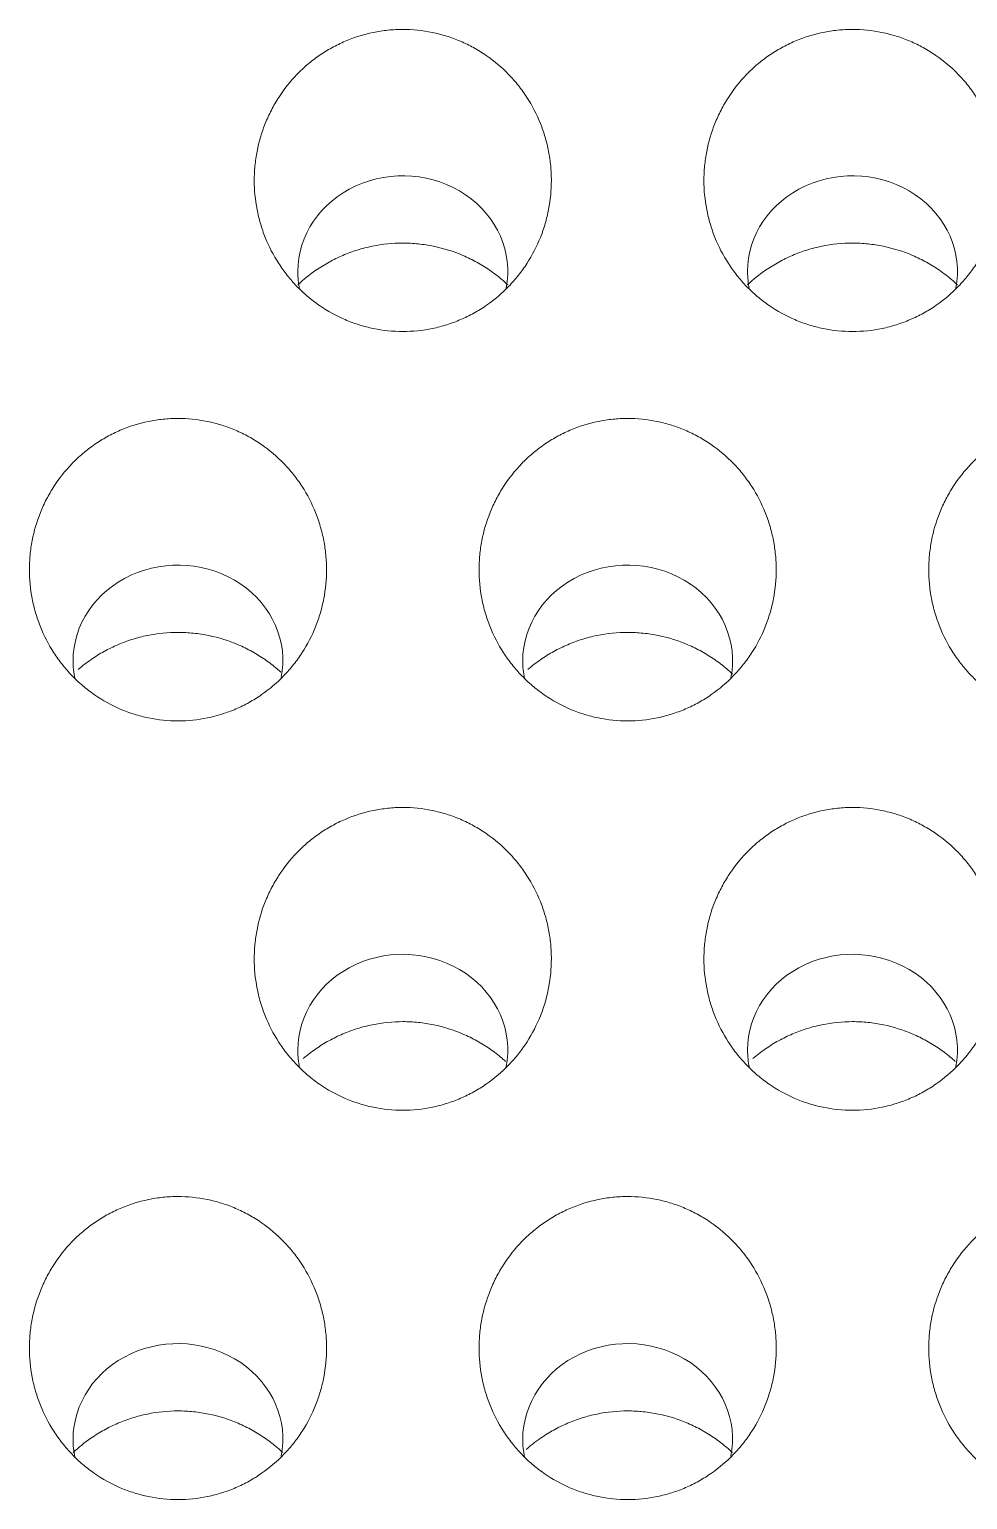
# Model space of a CAD drawing. Header units: inches. Extents: x 3778 to 56227, y -16914 to 35091.
# Drawn here: x 43220.81 to 43227.04, y -12637.98 to -12628.21 of the extents above; entities that cross this region are included whole.
import ezdxf

# ---------------------------------------------------------------- set-up
doc = ezdxf.new("R2010")
doc.units = ezdxf.units.IN
doc.header["$LTSCALE"] = 100
doc.header["$MEASUREMENT"] = 0
doc.layers.add('2-con', color=2, linetype='Continuous')
doc.layers.add('mark-B', color=2, linetype='Continuous', lineweight=20)

# ---------------------------------------------------------------- blocks, each defined once
blk = doc.blocks.new('무풍1WAY 대형')
at = {"layer": 'mark-B'}
for centre, start_param, end_param in [((-540.7337, -441.372), 2.965367, 6.283185), ((-540.7337, -441.372), 0, 0.184568), ((-537.7461, -441.372), 2.965367, 6.283185), ((-537.7461, -441.372), 0, 0.184568), ((-542.2275, -443.9593), 2.965663, 6.283185), ((-542.2275, -443.9593), 0, 0.184179), ((-539.2399, -443.9593), 2.965663, 6.283185), ((-539.2399, -443.9593), 0, 0.184179), ((-540.7337, -446.5465), 2.965959, 6.283185), ((-540.7337, -446.5465), 0, 0.183883), ((-537.7461, -446.5465), 2.965959, 6.283185), ((-537.7461, -446.5465), 0, 0.183883), ((-542.2275, -449.1338), 2.966255, 6.283185), ((-542.2275, -449.1338), 0, 0.183485), ((-539.2399, -449.1338), 2.966255, 6.283185), ((-539.2399, -449.1338), 0, 0.183485)]:
    blk.add_ellipse(centre, major_axis=(0.6971, 0), ratio=0.913545, start_param=start_param, end_param=end_param, dxfattribs=at)
for points, knots in [([(-543.7212, -440.972), (-543.7876, -440.972), (-543.8533, -440.9788), (-543.9507, -440.9991), (-543.9825, -441.0074), (-544.0449, -441.0272), (-544.1061, -441.05), (-544.1648, -441.0789), (-544.2222, -441.1108), (-544.2503, -441.1284), (-544.331, -441.1845), (-544.3804, -441.2267), (-544.448, -441.2971), (-544.4695, -441.3217), (-544.5103, -441.3733), (-544.5292, -441.3999), (-544.5818, -441.4818), (-544.6114, -441.5393), (-544.6415, -441.6148), (-544.6471, -441.63), (-544.6578, -441.661), (-544.6628, -441.6766), (-544.6764, -441.7235), (-544.684, -441.7549), (-544.7022, -441.8501), (-544.7083, -441.9144), (-544.7083, -441.9959), (-544.7079, -442.0122), (-544.7063, -442.0448), (-544.7052, -442.061), (-544.7005, -442.1093), (-544.6914, -442.1733), (-544.6724, -442.2518), (-544.6576, -442.2983), (-544.647, -442.3292), (-544.6412, -442.3446), (-544.611, -442.4203), (-544.5812, -442.4779), (-544.5285, -442.5598), (-544.5096, -442.5863), (-544.479, -442.6249), (-544.4685, -442.6375), (-544.4469, -442.6622), (-544.4359, -442.6742), (-544.3793, -442.7328), (-544.3298, -442.775), (-544.2488, -442.8311), (-544.2207, -442.8486), (-544.1632, -442.8804), (-544.1045, -442.9091), (-544.0279, -442.9376), (-543.9804, -442.9512), (-543.9484, -442.9595), (-543.9322, -442.9632), (-543.8514, -442.9798), (-543.7863, -442.9864), (-543.6879, -442.9863), (-543.6551, -442.9847), (-543.5891, -442.9779), (-543.5565, -442.9728), (-543.4603, -442.9528), (-543.398, -442.9332), (-543.3225, -442.9007), (-543.3074, -442.8938), (-543.2778, -442.8792), (-543.2632, -442.8715), (-543.2203, -442.8477), (-543.1649, -442.8132), (-543.1005, -442.7635), (-543.064, -442.7309), (-543.0401, -442.7084), (-543.0284, -442.6969), (-542.9714, -442.6376), (-542.9313, -442.5867), (-542.8787, -442.505), (-542.8625, -442.4769), (-542.8326, -442.4191), (-542.819, -442.3891), (-542.7829, -442.2984), (-542.7648, -442.2365), (-542.7465, -442.1413), (-542.7419, -442.1091), (-542.7373, -442.0604), (-542.7361, -442.0441), (-542.7346, -442.0116), (-542.7342, -441.9954), (-542.7342, -441.9145), (-542.7403, -441.8502), (-542.7555, -441.7706), (-542.7589, -441.7547), (-542.7666, -441.7229), (-542.7708, -441.7071), (-542.7845, -441.6602), (-542.7951, -441.6295), (-542.8311, -441.5394), (-542.8607, -441.4817), (-542.905, -441.4128), (-542.9142, -441.3992), (-542.9332, -441.3726), (-542.943, -441.3596), (-542.9733, -441.3213), (-543.016, -441.2723), (-543.0635, -441.2276), (-543.1134, -441.1851), (-543.1396, -441.1649), (-543.2204, -441.1089), (-543.2774, -441.0772), (-543.3527, -441.0448), (-543.368, -441.0386), (-543.3989, -441.0271), (-543.4146, -441.0217), (-543.4618, -441.0069), (-543.4936, -440.9986), (-543.5897, -440.9788), (-543.6549, -440.972), (-543.7212, -440.972)], [0, 0, 0, 0, 0.03125, 0.03125, 0.046875, 0.046875, 0.0625, 0.078125, 0.078125, 0.09375, 0.09375, 0.125, 0.125, 0.140625, 0.140625, 0.15625, 0.15625, 0.1875, 0.1875, 0.195312, 0.195312, 0.203125, 0.203125, 0.21875, 0.21875, 0.25, 0.25, 0.257812, 0.257812, 0.265625, 0.265625, 0.28125, 0.296875, 0.304687, 0.304687, 0.3125, 0.3125, 0.34375, 0.34375, 0.359375, 0.359375, 0.367187, 0.367187, 0.375, 0.375, 0.40625, 0.40625, 0.421875, 0.421875, 0.4375, 0.453125, 0.460938, 0.460938, 0.46875, 0.46875, 0.5, 0.5, 0.515625, 0.515625, 0.53125, 0.53125, 0.5625, 0.5625, 0.570313, 0.570313, 0.578125, 0.578125, 0.59375, 0.609375, 0.617188, 0.617188, 0.625, 0.625, 0.65625, 0.65625, 0.671875, 0.671875, 0.6875, 0.6875, 0.71875, 0.71875, 0.734375, 0.734375, 0.742188, 0.742188, 0.75, 0.75, 0.78125, 0.78125, 0.789063, 0.789063, 0.796875, 0.796875, 0.8125, 0.8125, 0.84375, 0.84375, 0.851563, 0.851563, 0.859375, 0.859375, 0.875, 0.890625, 0.890625, 0.90625, 0.90625, 0.9375, 0.9375, 0.945313, 0.945313, 0.953125, 0.953125, 0.96875, 0.96875, 1, 1, 1, 1]), ([(-540.7337, -440.972), (-540.8001, -440.972), (-540.8657, -440.9788), (-540.9631, -440.9991), (-540.995, -441.0074), (-541.0574, -441.0272), (-541.1185, -441.05), (-541.1772, -441.0789), (-541.2346, -441.1108), (-541.2628, -441.1284), (-541.3435, -441.1845), (-541.3928, -441.2267), (-541.4605, -441.2971), (-541.482, -441.3217), (-541.5227, -441.3733), (-541.5417, -441.3999), (-541.5943, -441.4818), (-541.6238, -441.5393), (-541.6539, -441.6148), (-541.6596, -441.63), (-541.6702, -441.661), (-541.6752, -441.6766), (-541.6889, -441.7235), (-541.6964, -441.7549), (-541.7146, -441.8501), (-541.7207, -441.9144), (-541.7207, -441.9959), (-541.7203, -442.0122), (-541.7188, -442.0448), (-541.7176, -442.061), (-541.713, -442.1093), (-541.7038, -442.1733), (-541.6849, -442.2518), (-541.6701, -442.2983), (-541.6594, -442.3292), (-541.6537, -442.3446), (-541.6234, -442.4203), (-541.5937, -442.4779), (-541.541, -442.5598), (-541.522, -442.5863), (-541.4915, -442.6249), (-541.481, -442.6375), (-541.4594, -442.6622), (-541.4484, -442.6742), (-541.3918, -442.7328), (-541.3422, -442.775), (-541.2613, -442.8311), (-541.2331, -442.8486), (-541.1757, -442.8804), (-541.117, -442.9091), (-541.0403, -442.9376), (-540.9929, -442.9512), (-540.9609, -442.9595), (-540.9447, -442.9632), (-540.8639, -442.9798), (-540.7987, -442.9864), (-540.7004, -442.9863), (-540.6675, -442.9847), (-540.6015, -442.9779), (-540.569, -442.9728), (-540.4728, -442.9528), (-540.4105, -442.9332), (-540.3349, -442.9007), (-540.3199, -442.8938), (-540.2902, -442.8792), (-540.2757, -442.8715), (-540.2327, -442.8477), (-540.1774, -442.8132), (-540.113, -442.7635), (-540.0765, -442.7309), (-540.0526, -442.7084), (-540.0409, -442.6969), (-539.9839, -442.6376), (-539.9437, -442.5867), (-539.8912, -442.505), (-539.8749, -442.4769), (-539.8451, -442.4191), (-539.8315, -442.3891), (-539.7953, -442.2984), (-539.7772, -442.2365), (-539.759, -442.1413), (-539.7544, -442.1091), (-539.7497, -442.0604), (-539.7486, -442.0441), (-539.747, -442.0116), (-539.7466, -441.9954), (-539.7467, -441.9145), (-539.7527, -441.8502), (-539.768, -441.7706), (-539.7714, -441.7547), (-539.779, -441.7229), (-539.7833, -441.7071), (-539.797, -441.6602), (-539.8076, -441.6295), (-539.8435, -441.5394), (-539.8731, -441.4817), (-539.9175, -441.4128), (-539.9267, -441.3992), (-539.9457, -441.3726), (-539.9555, -441.3596), (-539.9858, -441.3213), (-540.0285, -441.2723), (-540.0759, -441.2276), (-540.1258, -441.1851), (-540.1521, -441.1649), (-540.2328, -441.1089), (-540.2899, -441.0772), (-540.3652, -441.0448), (-540.3804, -441.0386), (-540.4114, -441.0271), (-540.4271, -441.0217), (-540.4743, -441.0069), (-540.506, -440.9986), (-540.6021, -440.9788), (-540.6673, -440.972), (-540.7337, -440.972)], [0, 0, 0, 0, 0.03125, 0.03125, 0.046875, 0.046875, 0.0625, 0.078125, 0.078125, 0.09375, 0.09375, 0.125, 0.125, 0.140625, 0.140625, 0.15625, 0.15625, 0.1875, 0.1875, 0.195313, 0.195313, 0.203125, 0.203125, 0.21875, 0.21875, 0.25, 0.25, 0.257813, 0.257813, 0.265625, 0.265625, 0.28125, 0.296875, 0.304688, 0.304688, 0.3125, 0.3125, 0.34375, 0.34375, 0.359375, 0.359375, 0.367188, 0.367188, 0.375, 0.375, 0.40625, 0.40625, 0.421875, 0.421875, 0.4375, 0.453125, 0.460938, 0.460938, 0.46875, 0.46875, 0.5, 0.5, 0.515625, 0.515625, 0.53125, 0.53125, 0.5625, 0.5625, 0.570313, 0.570313, 0.578125, 0.578125, 0.59375, 0.609375, 0.617188, 0.617188, 0.625, 0.625, 0.65625, 0.65625, 0.671875, 0.671875, 0.6875, 0.6875, 0.71875, 0.71875, 0.734375, 0.734375, 0.742188, 0.742188, 0.75, 0.75, 0.78125, 0.78125, 0.789063, 0.789063, 0.796875, 0.796875, 0.8125, 0.8125, 0.84375, 0.84375, 0.851563, 0.851563, 0.859375, 0.859375, 0.875, 0.890625, 0.890625, 0.90625, 0.90625, 0.9375, 0.9375, 0.945312, 0.945312, 0.953125, 0.953125, 0.96875, 0.96875, 1, 1, 1, 1]), ([(-537.7461, -440.972), (-537.8125, -440.972), (-537.8782, -440.9788), (-537.9756, -440.9991), (-538.0074, -441.0074), (-538.0698, -441.0272), (-538.131, -441.05), (-538.1897, -441.0789), (-538.2471, -441.1108), (-538.2752, -441.1284), (-538.3559, -441.1845), (-538.4053, -441.2267), (-538.4729, -441.2971), (-538.4944, -441.3217), (-538.5352, -441.3733), (-538.5541, -441.3999), (-538.6067, -441.4818), (-538.6363, -441.5393), (-538.6664, -441.6148), (-538.6721, -441.63), (-538.6827, -441.661), (-538.6877, -441.6766), (-538.7013, -441.7235), (-538.7089, -441.7549), (-538.7271, -441.8501), (-538.7332, -441.9144), (-538.7332, -441.9959), (-538.7328, -442.0122), (-538.7312, -442.0448), (-538.7301, -442.061), (-538.7255, -442.1093), (-538.7163, -442.1733), (-538.6973, -442.2518), (-538.6825, -442.2983), (-538.6719, -442.3292), (-538.6661, -442.3446), (-538.6359, -442.4203), (-538.6061, -442.4779), (-538.5534, -442.5598), (-538.5345, -442.5863), (-538.5039, -442.6249), (-538.4934, -442.6375), (-538.4719, -442.6622), (-538.4608, -442.6742), (-538.4042, -442.7328), (-538.3547, -442.775), (-538.2738, -442.8311), (-538.2456, -442.8486), (-538.1881, -442.8804), (-538.1294, -442.9091), (-538.0528, -442.9376), (-538.0053, -442.9512), (-537.9733, -442.9595), (-537.9572, -442.9632), (-537.8763, -442.9798), (-537.8112, -442.9864), (-537.7129, -442.9863), (-537.68, -442.9847), (-537.614, -442.9779), (-537.5814, -442.9728), (-537.4852, -442.9528), (-537.4229, -442.9332), (-537.3474, -442.9007), (-537.3323, -442.8938), (-537.3027, -442.8792), (-537.2881, -442.8715), (-537.2452, -442.8477), (-537.1898, -442.8132), (-537.1254, -442.7635), (-537.0889, -442.7309), (-537.065, -442.7084), (-537.0533, -442.6969), (-536.9963, -442.6376), (-536.9562, -442.5867), (-536.9036, -442.505), (-536.8874, -442.4769), (-536.8576, -442.4191), (-536.8439, -442.3891), (-536.8078, -442.2984), (-536.7897, -442.2365), (-536.7714, -442.1413), (-536.7668, -442.1091), (-536.7622, -442.0604), (-536.761, -442.0441), (-536.7595, -442.0116), (-536.7591, -441.9954), (-536.7591, -441.9145), (-536.7652, -441.8502), (-536.7804, -441.7706), (-536.7839, -441.7547), (-536.7915, -441.7229), (-536.7957, -441.7071), (-536.8094, -441.6602), (-536.82, -441.6295), (-536.856, -441.5394), (-536.8856, -441.4817), (-536.9299, -441.4128), (-536.9391, -441.3992), (-536.9581, -441.3726), (-536.9679, -441.3596), (-536.9982, -441.3213), (-537.0409, -441.2723), (-537.0884, -441.2276), (-537.1383, -441.1851), (-537.1645, -441.1649), (-537.2453, -441.1089), (-537.3023, -441.0772), (-537.3776, -441.0448), (-537.3929, -441.0386), (-537.4238, -441.0271), (-537.4395, -441.0217), (-537.4867, -441.0069), (-537.5185, -440.9986), (-537.6146, -440.9788), (-537.6798, -440.972), (-537.7461, -440.972)], [0, 0, 0, 0, 0.03125, 0.03125, 0.046875, 0.046875, 0.0625, 0.078125, 0.078125, 0.09375, 0.09375, 0.125, 0.125, 0.140625, 0.140625, 0.15625, 0.15625, 0.1875, 0.1875, 0.195313, 0.195313, 0.203125, 0.203125, 0.21875, 0.21875, 0.25, 0.25, 0.257812, 0.257812, 0.265625, 0.265625, 0.28125, 0.296875, 0.304687, 0.304687, 0.3125, 0.3125, 0.34375, 0.34375, 0.359375, 0.359375, 0.367188, 0.367188, 0.375, 0.375, 0.40625, 0.40625, 0.421875, 0.421875, 0.4375, 0.453125, 0.460938, 0.460938, 0.46875, 0.46875, 0.5, 0.5, 0.515625, 0.515625, 0.53125, 0.53125, 0.5625, 0.5625, 0.570312, 0.570312, 0.578125, 0.578125, 0.59375, 0.609375, 0.617187, 0.617187, 0.625, 0.625, 0.65625, 0.65625, 0.671875, 0.671875, 0.6875, 0.6875, 0.71875, 0.71875, 0.734375, 0.734375, 0.742187, 0.742187, 0.75, 0.75, 0.78125, 0.78125, 0.789062, 0.789062, 0.796875, 0.796875, 0.8125, 0.8125, 0.84375, 0.84375, 0.851562, 0.851562, 0.859375, 0.859375, 0.875, 0.890625, 0.890625, 0.90625, 0.90625, 0.9375, 0.9375, 0.945312, 0.945312, 0.953125, 0.953125, 0.96875, 0.96875, 1, 1, 1, 1]), ([(-540.0585, -441.3041), (-540.0892, -441.3313), (-540.1215, -441.3566), (-540.1696, -441.3899), (-540.1839, -441.3993), (-540.2132, -441.4175), (-540.228, -441.4262), (-540.2729, -441.451), (-540.3341, -441.4809), (-540.414, -441.5105), (-540.4635, -441.5247), (-540.4969, -441.5334), (-540.5137, -441.5373), (-540.598, -441.5546), (-540.6659, -441.5614), (-540.7684, -441.5613), (-540.8027, -441.5596), (-540.8715, -441.5525), (-540.9054, -441.5472), (-541.0057, -441.5264), (-541.0707, -441.506), (-541.1495, -441.4721), (-541.1651, -441.4649), (-541.196, -441.4497), (-541.2112, -441.4418), (-541.256, -441.4169), (-541.3137, -441.3809), (-541.3806, -441.3295), (-541.4185, -441.2956), (-541.4307, -441.2842)], [0, 0, 0, 0, 0.082188, 0.082188, 0.116206, 0.116206, 0.150224, 0.150224, 0.21826, 0.286297, 0.320315, 0.320315, 0.354333, 0.354333, 0.490406, 0.490406, 0.558442, 0.558442, 0.626479, 0.626479, 0.762551, 0.762551, 0.79657, 0.79657, 0.830588, 0.830588, 0.898624, 0.966661, 1, 1, 1, 1]), ([(-537.0494, -441.2844), (-537.0864, -441.3191), (-537.1259, -441.3511), (-537.182, -441.3899), (-537.1964, -441.3993), (-537.2256, -441.4175), (-537.2404, -441.4262), (-537.2853, -441.451), (-537.3466, -441.4809), (-537.4265, -441.5105), (-537.476, -441.5247), (-537.5093, -441.5334), (-537.5262, -441.5373), (-537.6105, -441.5546), (-537.6783, -441.5614), (-537.7809, -441.5613), (-537.8152, -441.5596), (-537.884, -441.5525), (-537.9179, -441.5472), (-538.0182, -441.5264), (-538.0831, -441.506), (-538.1619, -441.4721), (-538.1776, -441.4649), (-538.2085, -441.4497), (-538.2237, -441.4418), (-538.2685, -441.4169), (-538.3262, -441.3809), (-538.3931, -441.3295), (-538.4309, -441.2956), (-538.4431, -441.2842)], [0, 0, 0, 0, 0.099767, 0.099767, 0.133134, 0.133134, 0.166501, 0.166501, 0.233234, 0.299968, 0.333334, 0.333334, 0.366701, 0.366701, 0.500168, 0.500168, 0.566902, 0.566902, 0.633635, 0.633635, 0.767102, 0.767102, 0.800469, 0.800469, 0.833835, 0.833835, 0.900569, 0.967302, 1, 1, 1, 1]), ([(-542.2275, -443.5598), (-542.2938, -443.5598), (-542.3594, -443.5666), (-542.4568, -443.5868), (-542.4887, -443.5951), (-542.5511, -443.6149), (-542.6122, -443.6377), (-542.6709, -443.6665), (-542.7283, -443.6984), (-542.7564, -443.7159), (-542.8371, -443.772), (-542.8865, -443.8142), (-542.9541, -443.8844), (-542.9756, -443.909), (-543.0164, -443.9606), (-543.0353, -443.9871), (-543.0879, -444.0689), (-543.1175, -444.1264), (-543.1476, -444.2018), (-543.1533, -444.217), (-543.164, -444.2479), (-543.1689, -444.2635), (-543.1826, -444.3104), (-543.1902, -444.3418), (-543.2084, -444.4369), (-543.2145, -444.5011), (-543.2145, -444.5826), (-543.2141, -444.599), (-543.2125, -444.6315), (-543.2114, -444.6476), (-543.2067, -444.696), (-543.1976, -444.7599), (-543.1786, -444.8384), (-543.1638, -444.8848), (-543.1531, -444.9157), (-543.1474, -444.931), (-543.1171, -445.0067), (-543.0874, -445.0642), (-543.0346, -445.146), (-543.0157, -445.1725), (-542.9851, -445.211), (-542.9746, -445.2237), (-542.953, -445.2483), (-542.942, -445.2603), (-542.8854, -445.3188), (-542.8359, -445.361), (-542.7549, -445.417), (-542.7268, -445.4345), (-542.6693, -445.4662), (-542.6106, -445.4949), (-542.534, -445.5233), (-542.4866, -445.5369), (-542.4546, -445.5452), (-542.4384, -445.5489), (-542.3576, -445.5655), (-542.2925, -445.572), (-542.1942, -445.572), (-542.1613, -445.5703), (-542.0953, -445.5635), (-542.0628, -445.5585), (-541.9666, -445.5385), (-541.9044, -445.5189), (-541.8288, -445.4865), (-541.8138, -445.4796), (-541.7841, -445.465), (-541.7696, -445.4574), (-541.7266, -445.4335), (-541.6713, -445.3991), (-541.6069, -445.3495), (-541.5704, -445.3169), (-541.5465, -445.2945), (-541.5348, -445.2829), (-541.4778, -445.2238), (-541.4376, -445.1729), (-541.385, -445.0913), (-541.3688, -445.0633), (-541.339, -445.0054), (-541.3253, -444.9755), (-541.2891, -444.8849), (-541.2711, -444.823), (-541.2528, -444.7278), (-541.2482, -444.6958), (-541.2435, -444.647), (-541.2424, -444.6307), (-541.2408, -444.5983), (-541.2404, -444.5821), (-541.2405, -444.5012), (-541.2465, -444.4371), (-541.2618, -444.3575), (-541.2652, -444.3416), (-541.2729, -444.3098), (-541.2771, -444.294), (-541.2908, -444.2472), (-541.3014, -444.2165), (-541.3374, -444.1265), (-541.367, -444.0688), (-541.4114, -444), (-541.4206, -443.9864), (-541.4396, -443.9598), (-541.4494, -443.9468), (-541.4797, -443.9086), (-541.5224, -443.8597), (-541.5698, -443.815), (-541.6073, -443.7832), (-541.6201, -443.7728), (-541.6462, -443.7527), (-541.6594, -443.743), (-541.7267, -443.6964), (-541.7838, -443.6648), (-541.8591, -443.6324), (-541.8743, -443.6263), (-541.9052, -443.6148), (-541.9209, -443.6094), (-541.9681, -443.5946), (-541.9999, -443.5864), (-542.096, -443.5666), (-542.1611, -443.5598), (-542.2275, -443.5598)], [0, 0, 0, 0, 0.03125, 0.03125, 0.046875, 0.046875, 0.0625, 0.078125, 0.078125, 0.09375, 0.09375, 0.125, 0.125, 0.140625, 0.140625, 0.15625, 0.15625, 0.1875, 0.1875, 0.195313, 0.195313, 0.203125, 0.203125, 0.21875, 0.21875, 0.25, 0.25, 0.257813, 0.257813, 0.265625, 0.265625, 0.28125, 0.296875, 0.304688, 0.304688, 0.3125, 0.3125, 0.34375, 0.34375, 0.359375, 0.359375, 0.367188, 0.367188, 0.375, 0.375, 0.40625, 0.40625, 0.421875, 0.421875, 0.4375, 0.453125, 0.460938, 0.460938, 0.46875, 0.46875, 0.5, 0.5, 0.515625, 0.515625, 0.53125, 0.53125, 0.5625, 0.5625, 0.570313, 0.570313, 0.578125, 0.578125, 0.59375, 0.609375, 0.617188, 0.617188, 0.625, 0.625, 0.65625, 0.65625, 0.671875, 0.671875, 0.6875, 0.6875, 0.71875, 0.71875, 0.734375, 0.734375, 0.742188, 0.742188, 0.75, 0.75, 0.78125, 0.78125, 0.789063, 0.789063, 0.796875, 0.796875, 0.8125, 0.8125, 0.84375, 0.84375, 0.851563, 0.851563, 0.859375, 0.859375, 0.875, 0.890625, 0.890625, 0.898438, 0.898438, 0.90625, 0.90625, 0.9375, 0.9375, 0.945313, 0.945313, 0.953125, 0.953125, 0.96875, 0.96875, 1, 1, 1, 1]), ([(-539.2399, -443.5598), (-539.3063, -443.5598), (-539.3719, -443.5666), (-539.4693, -443.5868), (-539.5011, -443.5951), (-539.5635, -443.6149), (-539.6247, -443.6377), (-539.6833, -443.6665), (-539.7407, -443.6984), (-539.7689, -443.7159), (-539.8495, -443.772), (-539.8989, -443.8142), (-539.9666, -443.8844), (-539.9881, -443.909), (-540.0288, -443.9606), (-540.0478, -443.9871), (-540.1004, -444.0689), (-540.13, -444.1264), (-540.1601, -444.2018), (-540.1658, -444.217), (-540.1764, -444.2479), (-540.1814, -444.2635), (-540.1951, -444.3104), (-540.2026, -444.3418), (-540.2208, -444.4369), (-540.2269, -444.5011), (-540.2269, -444.5826), (-540.2265, -444.599), (-540.225, -444.6315), (-540.2238, -444.6476), (-540.2192, -444.696), (-540.21, -444.7599), (-540.191, -444.8384), (-540.1762, -444.8848), (-540.1656, -444.9157), (-540.1599, -444.931), (-540.1296, -445.0067), (-540.0998, -445.0642), (-540.0471, -445.146), (-540.0281, -445.1725), (-539.9976, -445.211), (-539.987, -445.2237), (-539.9655, -445.2483), (-539.9544, -445.2603), (-539.8979, -445.3188), (-539.8483, -445.361), (-539.7674, -445.417), (-539.7392, -445.4345), (-539.6818, -445.4662), (-539.6231, -445.4949), (-539.5465, -445.5233), (-539.499, -445.5369), (-539.467, -445.5452), (-539.4509, -445.5489), (-539.37, -445.5655), (-539.3049, -445.572), (-539.2066, -445.572), (-539.1738, -445.5703), (-539.1078, -445.5635), (-539.0753, -445.5585), (-538.9791, -445.5385), (-538.9168, -445.5189), (-538.8413, -445.4865), (-538.8262, -445.4796), (-538.7966, -445.465), (-538.782, -445.4574), (-538.7391, -445.4335), (-538.6837, -445.3991), (-538.6193, -445.3495), (-538.5828, -445.3169), (-538.559, -445.2945), (-538.5472, -445.2829), (-538.4902, -445.2238), (-538.4501, -445.1729), (-538.3975, -445.0913), (-538.3813, -445.0633), (-538.3514, -445.0054), (-538.3378, -444.9755), (-538.3016, -444.8849), (-538.2835, -444.823), (-538.2652, -444.7278), (-538.2606, -444.6958), (-538.256, -444.647), (-538.2548, -444.6307), (-538.2533, -444.5983), (-538.2529, -444.5821), (-538.2529, -444.5012), (-538.259, -444.4371), (-538.2742, -444.3575), (-538.2777, -444.3416), (-538.2853, -444.3098), (-538.2895, -444.294), (-538.3033, -444.2472), (-538.3139, -444.2165), (-538.3498, -444.1265), (-538.3794, -444.0688), (-538.4238, -444), (-538.433, -443.9864), (-538.452, -443.9598), (-538.4618, -443.9468), (-538.4921, -443.9086), (-538.5348, -443.8597), (-538.5823, -443.815), (-538.6197, -443.7832), (-538.6325, -443.7728), (-538.6586, -443.7527), (-538.6719, -443.743), (-538.7392, -443.6964), (-538.7962, -443.6648), (-538.8715, -443.6324), (-538.8868, -443.6263), (-538.9177, -443.6148), (-538.9334, -443.6094), (-538.9806, -443.5946), (-539.0123, -443.5864), (-539.1084, -443.5666), (-539.1736, -443.5598), (-539.2399, -443.5598)], [0, 0, 0, 0, 0.03125, 0.03125, 0.046875, 0.046875, 0.0625, 0.078125, 0.078125, 0.09375, 0.09375, 0.125, 0.125, 0.140625, 0.140625, 0.15625, 0.15625, 0.1875, 0.1875, 0.195312, 0.195312, 0.203125, 0.203125, 0.21875, 0.21875, 0.25, 0.25, 0.257812, 0.257812, 0.265625, 0.265625, 0.28125, 0.296875, 0.304687, 0.304687, 0.3125, 0.3125, 0.34375, 0.34375, 0.359375, 0.359375, 0.367187, 0.367187, 0.375, 0.375, 0.40625, 0.40625, 0.421875, 0.421875, 0.4375, 0.453125, 0.460937, 0.460937, 0.46875, 0.46875, 0.5, 0.5, 0.515625, 0.515625, 0.53125, 0.53125, 0.5625, 0.5625, 0.570312, 0.570312, 0.578125, 0.578125, 0.59375, 0.609375, 0.617187, 0.617187, 0.625, 0.625, 0.65625, 0.65625, 0.671875, 0.671875, 0.6875, 0.6875, 0.71875, 0.71875, 0.734375, 0.734375, 0.742187, 0.742187, 0.75, 0.75, 0.78125, 0.78125, 0.789062, 0.789062, 0.796875, 0.796875, 0.8125, 0.8125, 0.84375, 0.84375, 0.851562, 0.851562, 0.859375, 0.859375, 0.875, 0.890625, 0.890625, 0.898438, 0.898438, 0.90625, 0.90625, 0.9375, 0.9375, 0.945313, 0.945313, 0.953125, 0.953125, 0.96875, 0.96875, 1, 1, 1, 1]), ([(-541.5654, -443.9029), (-541.5922, -443.9258), (-541.6202, -443.9474), (-541.6636, -443.9774), (-541.678, -443.9868), (-541.7072, -444.0049), (-541.722, -444.0136), (-541.7669, -444.0384), (-541.8281, -444.0683), (-541.908, -444.0978), (-541.9574, -444.112), (-541.9908, -444.1206), (-542.0076, -444.1245), (-542.0918, -444.1418), (-542.1597, -444.1486), (-542.2622, -444.1485), (-542.2964, -444.1468), (-542.3652, -444.1397), (-542.3991, -444.1345), (-542.4993, -444.1137), (-542.5643, -444.0933), (-542.643, -444.0595), (-542.6587, -444.0523), (-542.6896, -444.0371), (-542.7048, -444.0292), (-542.7496, -444.0043), (-542.8072, -443.9684), (-542.8693, -443.9208), (-542.9028, -443.8914), (-542.9106, -443.8843)], [0, 0, 0, 0, 0.072539, 0.072539, 0.10738, 0.10738, 0.142221, 0.142221, 0.211902, 0.281583, 0.316424, 0.316424, 0.351265, 0.351265, 0.490628, 0.490628, 0.560309, 0.560309, 0.629991, 0.629991, 0.769354, 0.769354, 0.804194, 0.804194, 0.839035, 0.839035, 0.908716, 0.978398, 1, 1, 1, 1]), ([(-538.5778, -443.9029), (-538.6047, -443.9258), (-538.6327, -443.9474), (-538.676, -443.9774), (-538.6904, -443.9868), (-538.7197, -444.0049), (-538.7344, -444.0136), (-538.7793, -444.0384), (-538.8405, -444.0683), (-538.9204, -444.0978), (-538.9699, -444.112), (-539.0032, -444.1206), (-539.0201, -444.1245), (-539.1043, -444.1418), (-539.1721, -444.1486), (-539.2746, -444.1485), (-539.3089, -444.1468), (-539.3777, -444.1397), (-539.4115, -444.1345), (-539.5118, -444.1137), (-539.5767, -444.0933), (-539.6555, -444.0595), (-539.6711, -444.0523), (-539.702, -444.0371), (-539.7172, -444.0292), (-539.762, -444.0043), (-539.8197, -443.9684), (-539.8818, -443.9208), (-539.9153, -443.8914), (-539.9231, -443.8843)], [0, 0, 0, 0, 0.072539, 0.072539, 0.10738, 0.10738, 0.142221, 0.142221, 0.211902, 0.281583, 0.316424, 0.316424, 0.351265, 0.351265, 0.490628, 0.490628, 0.560309, 0.560309, 0.629991, 0.629991, 0.769354, 0.769354, 0.804194, 0.804194, 0.839035, 0.839035, 0.908716, 0.978398, 1, 1, 1, 1]), ([(-543.7212, -446.1475), (-543.7876, -446.1475), (-543.8532, -446.1543), (-543.9505, -446.1744), (-543.9823, -446.1828), (-544.0447, -446.2025), (-544.1059, -446.2252), (-544.1645, -446.254), (-544.2219, -446.2858), (-544.25, -446.3034), (-544.3307, -446.3593), (-544.3801, -446.4015), (-544.4478, -446.4716), (-544.4693, -446.4962), (-544.5101, -446.5477), (-544.529, -446.5742), (-544.5816, -446.656), (-544.6112, -446.7134), (-544.6414, -446.7887), (-544.647, -446.804), (-544.6577, -446.8348), (-544.6626, -446.8504), (-544.6763, -446.8972), (-544.6839, -446.9286), (-544.7021, -447.0236), (-544.7082, -447.0878), (-544.7082, -447.1692), (-544.7078, -447.1856), (-544.7063, -447.218), (-544.7051, -447.2342), (-544.7005, -447.2825), (-544.6913, -447.3463), (-544.6723, -447.4248), (-544.6575, -447.4712), (-544.6468, -447.502), (-544.6411, -447.5174), (-544.6108, -447.593), (-544.5811, -447.6504), (-544.5283, -447.7321), (-544.5093, -447.7586), (-544.4788, -447.7971), (-544.4682, -447.8097), (-544.4467, -447.8343), (-544.4356, -447.8463), (-544.379, -447.9048), (-544.3295, -447.9469), (-544.2621, -447.9935), (-544.2483, -448.0025), (-544.2202, -448.0199), (-544.206, -448.0282), (-544.163, -448.0519), (-544.1043, -448.0806), (-544.0277, -448.1089), (-543.9802, -448.1225), (-543.9483, -448.1308), (-543.9321, -448.1345), (-543.8513, -448.1511), (-543.7862, -448.1576), (-543.688, -448.1575), (-543.6551, -448.1559), (-543.5892, -448.1491), (-543.5566, -448.1441), (-543.4605, -448.1242), (-543.3982, -448.1046), (-543.3227, -448.0722), (-543.3077, -448.0653), (-543.2781, -448.0507), (-543.2635, -448.0431), (-543.2205, -448.0193), (-543.1652, -447.9849), (-543.1008, -447.9354), (-543.0643, -447.9028), (-543.0404, -447.8805), (-543.0287, -447.8689), (-542.9717, -447.8098), (-542.9315, -447.759), (-542.8789, -447.6775), (-542.8627, -447.6495), (-542.8328, -447.5917), (-542.8191, -447.5618), (-542.783, -447.4713), (-542.7649, -447.4094), (-542.7466, -447.3143), (-542.742, -447.2823), (-542.7373, -447.2336), (-542.7362, -447.2173), (-542.7346, -447.1849), (-542.7343, -447.1687), (-542.7343, -447.0879), (-542.7403, -447.0238), (-542.7556, -446.9442), (-542.759, -446.9283), (-542.7667, -446.8966), (-542.7709, -446.8808), (-542.7846, -446.834), (-542.7952, -446.8034), (-542.8312, -446.7134), (-542.8609, -446.6559), (-542.9052, -446.5871), (-542.9145, -446.5735), (-542.9335, -446.547), (-542.9433, -446.534), (-542.9736, -446.4958), (-543.0163, -446.4469), (-543.0638, -446.4023), (-543.1012, -446.3705), (-543.114, -446.3602), (-543.1401, -446.3401), (-543.1534, -446.3304), (-543.2207, -446.2839), (-543.2777, -446.2523), (-543.3529, -446.22), (-543.3682, -446.2139), (-543.3991, -446.2024), (-543.4148, -446.1971), (-543.462, -446.1822), (-543.4937, -446.174), (-543.5898, -446.1543), (-543.6549, -446.1475), (-543.7212, -446.1475)], [0, 0, 0, 0, 0.03125, 0.03125, 0.046875, 0.046875, 0.0625, 0.078125, 0.078125, 0.09375, 0.09375, 0.125, 0.125, 0.140625, 0.140625, 0.15625, 0.15625, 0.1875, 0.1875, 0.195312, 0.195312, 0.203125, 0.203125, 0.21875, 0.21875, 0.25, 0.25, 0.257812, 0.257812, 0.265625, 0.265625, 0.28125, 0.296875, 0.304687, 0.304687, 0.3125, 0.3125, 0.34375, 0.34375, 0.359375, 0.359375, 0.367187, 0.367187, 0.375, 0.375, 0.40625, 0.40625, 0.414062, 0.414062, 0.421875, 0.421875, 0.4375, 0.453125, 0.460937, 0.460937, 0.46875, 0.46875, 0.5, 0.5, 0.515625, 0.515625, 0.53125, 0.53125, 0.5625, 0.5625, 0.570312, 0.570312, 0.578125, 0.578125, 0.59375, 0.609375, 0.617187, 0.617187, 0.625, 0.625, 0.65625, 0.65625, 0.671875, 0.671875, 0.6875, 0.6875, 0.71875, 0.71875, 0.734375, 0.734375, 0.742187, 0.742187, 0.75, 0.75, 0.78125, 0.78125, 0.789062, 0.789062, 0.796875, 0.796875, 0.8125, 0.8125, 0.84375, 0.84375, 0.851562, 0.851562, 0.859375, 0.859375, 0.875, 0.890625, 0.890625, 0.898437, 0.898437, 0.90625, 0.90625, 0.9375, 0.9375, 0.945312, 0.945312, 0.953125, 0.953125, 0.96875, 0.96875, 1, 1, 1, 1]), ([(-540.7337, -446.1475), (-540.8, -446.1475), (-540.8656, -446.1543), (-540.9629, -446.1744), (-540.9948, -446.1828), (-541.0572, -446.2025), (-541.1183, -446.2252), (-541.177, -446.254), (-541.2343, -446.2858), (-541.2625, -446.3034), (-541.3432, -446.3593), (-541.3926, -446.4015), (-541.4602, -446.4716), (-541.4817, -446.4962), (-541.5225, -446.5477), (-541.5414, -446.5742), (-541.5941, -446.656), (-541.6237, -446.7134), (-541.6538, -446.7887), (-541.6595, -446.804), (-541.6701, -446.8348), (-541.6751, -446.8504), (-541.6888, -446.8972), (-541.6964, -446.9286), (-541.7145, -447.0236), (-541.7207, -447.0878), (-541.7207, -447.1692), (-541.7203, -447.1856), (-541.7187, -447.218), (-541.7176, -447.2342), (-541.7129, -447.2825), (-541.7037, -447.3463), (-541.6848, -447.4248), (-541.6699, -447.4712), (-541.6593, -447.502), (-541.6536, -447.5174), (-541.6232, -447.593), (-541.5935, -447.6504), (-541.5408, -447.7321), (-541.5218, -447.7586), (-541.4912, -447.7971), (-541.4807, -447.8097), (-541.4591, -447.8343), (-541.4481, -447.8463), (-541.3915, -447.9048), (-541.3419, -447.9469), (-541.2745, -447.9935), (-541.2607, -448.0025), (-541.2327, -448.0199), (-541.2185, -448.0282), (-541.1754, -448.0519), (-541.1167, -448.0806), (-541.0401, -448.1089), (-540.9927, -448.1225), (-540.9607, -448.1308), (-540.9446, -448.1345), (-540.8638, -448.1511), (-540.7987, -448.1576), (-540.7004, -448.1575), (-540.6676, -448.1559), (-540.6016, -448.1491), (-540.5691, -448.1441), (-540.473, -448.1242), (-540.4107, -448.1046), (-540.3352, -448.0722), (-540.3201, -448.0653), (-540.2905, -448.0507), (-540.2759, -448.0431), (-540.233, -448.0193), (-540.1777, -447.9849), (-540.1132, -447.9354), (-540.0767, -447.9028), (-540.0529, -447.8805), (-540.0411, -447.8689), (-539.9841, -447.8098), (-539.9439, -447.759), (-539.8914, -447.6775), (-539.8751, -447.6495), (-539.8453, -447.5917), (-539.8316, -447.5618), (-539.7954, -447.4713), (-539.7773, -447.4094), (-539.759, -447.3143), (-539.7544, -447.2823), (-539.7498, -447.2336), (-539.7486, -447.2173), (-539.7471, -447.1849), (-539.7467, -447.1687), (-539.7467, -447.0879), (-539.7528, -447.0238), (-539.7681, -446.9442), (-539.7715, -446.9283), (-539.7791, -446.8966), (-539.7834, -446.8808), (-539.7971, -446.834), (-539.8077, -446.8034), (-539.8437, -446.7134), (-539.8733, -446.6559), (-539.9177, -446.5871), (-539.9269, -446.5735), (-539.9459, -446.547), (-539.9557, -446.534), (-539.986, -446.4958), (-540.0288, -446.4469), (-540.0762, -446.4023), (-540.1136, -446.3705), (-540.1264, -446.3602), (-540.1525, -446.3401), (-540.1658, -446.3304), (-540.2331, -446.2839), (-540.2901, -446.2523), (-540.3654, -446.22), (-540.3806, -446.2139), (-540.4116, -446.2024), (-540.4273, -446.1971), (-540.4744, -446.1822), (-540.5062, -446.174), (-540.6022, -446.1543), (-540.6674, -446.1475), (-540.7337, -446.1475)], [0, 0, 0, 0, 0.03125, 0.03125, 0.046875, 0.046875, 0.0625, 0.078125, 0.078125, 0.09375, 0.09375, 0.125, 0.125, 0.140625, 0.140625, 0.15625, 0.15625, 0.1875, 0.1875, 0.195313, 0.195313, 0.203125, 0.203125, 0.21875, 0.21875, 0.25, 0.25, 0.257813, 0.257813, 0.265625, 0.265625, 0.28125, 0.296875, 0.304688, 0.304688, 0.3125, 0.3125, 0.34375, 0.34375, 0.359375, 0.359375, 0.367188, 0.367188, 0.375, 0.375, 0.40625, 0.40625, 0.414063, 0.414063, 0.421875, 0.421875, 0.4375, 0.453125, 0.460938, 0.460938, 0.46875, 0.46875, 0.5, 0.5, 0.515625, 0.515625, 0.53125, 0.53125, 0.5625, 0.5625, 0.570313, 0.570313, 0.578125, 0.578125, 0.59375, 0.609375, 0.617188, 0.617188, 0.625, 0.625, 0.65625, 0.65625, 0.671875, 0.671875, 0.6875, 0.6875, 0.71875, 0.71875, 0.734375, 0.734375, 0.742188, 0.742188, 0.75, 0.75, 0.78125, 0.78125, 0.789063, 0.789063, 0.796875, 0.796875, 0.8125, 0.8125, 0.84375, 0.84375, 0.851563, 0.851563, 0.859375, 0.859375, 0.875, 0.890625, 0.890625, 0.898438, 0.898438, 0.90625, 0.90625, 0.9375, 0.9375, 0.945313, 0.945313, 0.953125, 0.953125, 0.96875, 0.96875, 1, 1, 1, 1]), ([(-537.7461, -446.1475), (-537.8125, -446.1475), (-537.8781, -446.1543), (-537.9754, -446.1744), (-538.0073, -446.1828), (-538.0696, -446.2025), (-538.1308, -446.2252), (-538.1894, -446.254), (-538.2468, -446.2858), (-538.2749, -446.3034), (-538.3556, -446.3593), (-538.405, -446.4015), (-538.4727, -446.4716), (-538.4942, -446.4962), (-538.535, -446.5477), (-538.5539, -446.5742), (-538.6065, -446.656), (-538.6361, -446.7134), (-538.6663, -446.7887), (-538.6719, -446.804), (-538.6826, -446.8348), (-538.6876, -446.8504), (-538.7012, -446.8972), (-538.7088, -446.9286), (-538.727, -447.0236), (-538.7331, -447.0878), (-538.7331, -447.1692), (-538.7327, -447.1856), (-538.7312, -447.218), (-538.73, -447.2342), (-538.7254, -447.2825), (-538.7162, -447.3463), (-538.6972, -447.4248), (-538.6824, -447.4712), (-538.6717, -447.502), (-538.666, -447.5174), (-538.6357, -447.593), (-538.606, -447.6504), (-538.5532, -447.7321), (-538.5343, -447.7586), (-538.5037, -447.7971), (-538.4931, -447.8097), (-538.4716, -447.8343), (-538.4605, -447.8463), (-538.4039, -447.9048), (-538.3544, -447.9469), (-538.287, -447.9935), (-538.2732, -448.0025), (-538.2451, -448.0199), (-538.2309, -448.0282), (-538.1879, -448.0519), (-538.1292, -448.0806), (-538.0526, -448.1089), (-538.0052, -448.1225), (-537.9732, -448.1308), (-537.957, -448.1345), (-537.8762, -448.1511), (-537.8112, -448.1576), (-537.7129, -448.1575), (-537.68, -448.1559), (-537.6141, -448.1491), (-537.5816, -448.1441), (-537.4854, -448.1242), (-537.4231, -448.1046), (-537.3476, -448.0722), (-537.3326, -448.0653), (-537.303, -448.0507), (-537.2884, -448.0431), (-537.2454, -448.0193), (-537.1901, -447.9849), (-537.1257, -447.9354), (-537.0892, -447.9028), (-537.0653, -447.8805), (-537.0536, -447.8689), (-536.9966, -447.8098), (-536.9564, -447.759), (-536.9038, -447.6775), (-536.8876, -447.6495), (-536.8577, -447.5917), (-536.8441, -447.5618), (-536.8079, -447.4713), (-536.7898, -447.4094), (-536.7715, -447.3143), (-536.7669, -447.2823), (-536.7622, -447.2336), (-536.7611, -447.2173), (-536.7595, -447.1849), (-536.7592, -447.1687), (-536.7592, -447.0879), (-536.7652, -447.0238), (-536.7805, -446.9442), (-536.7839, -446.9283), (-536.7916, -446.8966), (-536.7958, -446.8808), (-536.8096, -446.834), (-536.8201, -446.8034), (-536.8561, -446.7134), (-536.8858, -446.6559), (-536.9301, -446.5871), (-536.9394, -446.5735), (-536.9584, -446.547), (-536.9682, -446.534), (-536.9985, -446.4958), (-537.0412, -446.4469), (-537.0887, -446.4023), (-537.1261, -446.3705), (-537.1389, -446.3602), (-537.165, -446.3401), (-537.1783, -446.3304), (-537.2456, -446.2839), (-537.3026, -446.2523), (-537.3778, -446.22), (-537.3931, -446.2139), (-537.424, -446.2024), (-537.4397, -446.1971), (-537.4869, -446.1822), (-537.5186, -446.174), (-537.6147, -446.1543), (-537.6798, -446.1475), (-537.7461, -446.1475)], [0, 0, 0, 0, 0.03125, 0.03125, 0.046875, 0.046875, 0.0625, 0.078125, 0.078125, 0.09375, 0.09375, 0.125, 0.125, 0.140625, 0.140625, 0.15625, 0.15625, 0.1875, 0.1875, 0.195313, 0.195313, 0.203125, 0.203125, 0.21875, 0.21875, 0.25, 0.25, 0.257813, 0.257813, 0.265625, 0.265625, 0.28125, 0.296875, 0.304688, 0.304688, 0.3125, 0.3125, 0.34375, 0.34375, 0.359375, 0.359375, 0.367188, 0.367188, 0.375, 0.375, 0.40625, 0.40625, 0.414063, 0.414063, 0.421875, 0.421875, 0.4375, 0.453125, 0.460938, 0.460938, 0.46875, 0.46875, 0.5, 0.5, 0.515625, 0.515625, 0.53125, 0.53125, 0.5625, 0.5625, 0.570313, 0.570313, 0.578125, 0.578125, 0.59375, 0.609375, 0.617188, 0.617188, 0.625, 0.625, 0.65625, 0.65625, 0.671875, 0.671875, 0.6875, 0.6875, 0.71875, 0.71875, 0.734375, 0.734375, 0.742188, 0.742188, 0.75, 0.75, 0.78125, 0.78125, 0.789063, 0.789063, 0.796875, 0.796875, 0.8125, 0.8125, 0.84375, 0.84375, 0.851563, 0.851563, 0.859375, 0.859375, 0.875, 0.890625, 0.890625, 0.898438, 0.898438, 0.90625, 0.90625, 0.9375, 0.9375, 0.945313, 0.945313, 0.953125, 0.953125, 0.96875, 0.96875, 1, 1, 1, 1]), ([(-540.0716, -446.4901), (-540.0985, -446.5131), (-540.1266, -446.5348), (-540.1701, -446.5648), (-540.1845, -446.5742), (-540.2137, -446.5923), (-540.2285, -446.6009), (-540.2733, -446.6256), (-540.3345, -446.6555), (-540.4143, -446.685), (-540.4638, -446.6991), (-540.4971, -446.7077), (-540.514, -446.7116), (-540.5981, -446.7289), (-540.6659, -446.7357), (-540.7684, -446.7356), (-540.8026, -446.7339), (-540.8713, -446.7268), (-540.9052, -446.7216), (-541.0054, -446.7009), (-541.0703, -446.6805), (-541.149, -446.6467), (-541.1647, -446.6395), (-541.1956, -446.6244), (-541.2108, -446.6165), (-541.2555, -446.5917), (-541.3132, -446.5558), (-541.3803, -446.5044), (-541.4183, -446.4705), (-541.4306, -446.4589)], [0, 0, 0, 0, 0.071861, 0.071861, 0.106244, 0.106244, 0.140628, 0.140628, 0.209394, 0.27816, 0.312544, 0.312544, 0.346927, 0.346927, 0.484459, 0.484459, 0.553226, 0.553226, 0.621992, 0.621992, 0.759525, 0.759525, 0.793908, 0.793908, 0.828291, 0.828291, 0.897058, 0.965824, 1, 1, 1, 1]), ([(-537.084, -446.4901), (-537.1109, -446.5131), (-537.1391, -446.5348), (-537.1825, -446.5648), (-537.1969, -446.5742), (-537.2261, -446.5923), (-537.2409, -446.6009), (-537.2858, -446.6256), (-537.347, -446.6555), (-537.4268, -446.685), (-537.4762, -446.6991), (-537.5096, -446.7077), (-537.5264, -446.7116), (-537.6106, -446.7289), (-537.6784, -446.7357), (-537.7808, -446.7356), (-537.8151, -446.7339), (-537.8838, -446.7268), (-537.9177, -446.7216), (-538.0179, -446.7009), (-538.0828, -446.6805), (-538.1615, -446.6467), (-538.1772, -446.6395), (-538.208, -446.6244), (-538.2232, -446.6165), (-538.268, -446.5917), (-538.3257, -446.5558), (-538.3878, -446.5082), (-538.4214, -446.4788), (-538.4293, -446.4716)], [0, 0, 0, 0, 0.072782, 0.072782, 0.107606, 0.107606, 0.14243, 0.14243, 0.212077, 0.281725, 0.316548, 0.316548, 0.351372, 0.351372, 0.490667, 0.490667, 0.560315, 0.560315, 0.629962, 0.629962, 0.769257, 0.769257, 0.804081, 0.804081, 0.838904, 0.838904, 0.908552, 0.978199, 1, 1, 1, 1]), ([(-542.2275, -448.7353), (-542.2938, -448.7353), (-542.3594, -448.742), (-542.4566, -448.7622), (-542.4885, -448.7705), (-542.5509, -448.7902), (-542.612, -448.8129), (-542.6706, -448.8416), (-542.728, -448.8734), (-542.7561, -448.8909), (-542.8368, -448.9468), (-542.8862, -448.9889), (-542.9539, -449.059), (-542.9754, -449.0835), (-543.0162, -449.135), (-543.0351, -449.1614), (-543.0878, -449.2431), (-543.1174, -449.3004), (-543.1475, -449.3757), (-543.1532, -449.391), (-543.1639, -449.4218), (-543.1688, -449.4374), (-543.1825, -449.4841), (-543.1901, -449.5155), (-543.2083, -449.6104), (-543.2144, -449.6746), (-543.2144, -449.7559), (-543.214, -449.7723), (-543.2125, -449.8047), (-543.2113, -449.8209), (-543.2067, -449.8691), (-543.1975, -449.9329), (-543.1785, -450.0113), (-543.1637, -450.0577), (-543.153, -450.0885), (-543.1473, -450.1038), (-543.1169, -450.1794), (-543.0872, -450.2368), (-543.0344, -450.3184), (-543.0155, -450.3448), (-542.9849, -450.3833), (-542.9743, -450.3959), (-542.9528, -450.4204), (-542.9417, -450.4324), (-542.8851, -450.4908), (-542.8356, -450.5329), (-542.7681, -450.5794), (-542.7544, -450.5884), (-542.7263, -450.6057), (-542.7121, -450.614), (-542.6691, -450.6378), (-542.6104, -450.6664), (-542.5338, -450.6947), (-542.4864, -450.7082), (-542.4544, -450.7165), (-542.4383, -450.7202), (-542.3575, -450.7367), (-542.2925, -450.7433), (-542.1942, -450.7432), (-542.1614, -450.7415), (-542.0954, -450.7348), (-542.0629, -450.7297), (-541.9668, -450.7099), (-541.9046, -450.6903), (-541.8291, -450.658), (-541.814, -450.6511), (-541.7844, -450.6366), (-541.7698, -450.629), (-541.7269, -450.6052), (-541.6716, -450.5708), (-541.6071, -450.5214), (-541.5706, -450.4889), (-541.5468, -450.4665), (-541.5351, -450.455), (-541.478, -450.396), (-541.4378, -450.3452), (-541.3852, -450.2638), (-541.369, -450.2358), (-541.3391, -450.178), (-541.3254, -450.1482), (-541.2892, -450.0578), (-541.2712, -449.9959), (-541.2528, -449.9009), (-541.2482, -449.8689), (-541.2436, -449.8202), (-541.2424, -449.804), (-541.2409, -449.7716), (-541.2405, -449.7554), (-541.2405, -449.6747), (-541.2466, -449.6106), (-541.2619, -449.5311), (-541.2653, -449.5152), (-541.273, -449.4836), (-541.2772, -449.4678), (-541.2909, -449.421), (-541.3015, -449.3904), (-541.3375, -449.3005), (-541.3672, -449.243), (-541.4116, -449.1742), (-541.4208, -449.1607), (-541.4398, -449.1342), (-541.4496, -449.1212), (-541.4799, -449.0831), (-541.5227, -449.0343), (-541.5701, -448.9898), (-541.6075, -448.958), (-541.6203, -448.9476), (-541.6465, -448.9276), (-541.6597, -448.918), (-541.727, -448.8715), (-541.784, -448.8399), (-541.8593, -448.8077), (-541.8745, -448.8016), (-541.9055, -448.7901), (-541.9211, -448.7848), (-541.9683, -448.77), (-542, -448.7618), (-542.096, -448.742), (-542.1612, -448.7353), (-542.2275, -448.7353)], [0, 0, 0, 0, 0.03125, 0.03125, 0.046875, 0.046875, 0.0625, 0.078125, 0.078125, 0.09375, 0.09375, 0.125, 0.125, 0.140625, 0.140625, 0.15625, 0.15625, 0.1875, 0.1875, 0.195313, 0.195313, 0.203125, 0.203125, 0.21875, 0.21875, 0.25, 0.25, 0.257813, 0.257813, 0.265625, 0.265625, 0.28125, 0.296875, 0.304688, 0.304688, 0.3125, 0.3125, 0.34375, 0.34375, 0.359375, 0.359375, 0.367188, 0.367188, 0.375, 0.375, 0.40625, 0.40625, 0.414063, 0.414063, 0.421875, 0.421875, 0.4375, 0.453125, 0.460938, 0.460938, 0.46875, 0.46875, 0.5, 0.5, 0.515625, 0.515625, 0.53125, 0.53125, 0.5625, 0.5625, 0.570313, 0.570313, 0.578125, 0.578125, 0.59375, 0.609375, 0.617188, 0.617188, 0.625, 0.625, 0.65625, 0.65625, 0.671875, 0.671875, 0.6875, 0.6875, 0.71875, 0.71875, 0.734375, 0.734375, 0.742188, 0.742188, 0.75, 0.75, 0.78125, 0.78125, 0.789063, 0.789063, 0.796875, 0.796875, 0.8125, 0.8125, 0.84375, 0.84375, 0.851563, 0.851563, 0.859375, 0.859375, 0.875, 0.890625, 0.890625, 0.898438, 0.898438, 0.90625, 0.90625, 0.9375, 0.9375, 0.945313, 0.945313, 0.953125, 0.953125, 0.96875, 0.96875, 1, 1, 1, 1]), ([(-539.2399, -448.7353), (-539.3062, -448.7353), (-539.3718, -448.742), (-539.4691, -448.7622), (-539.5009, -448.7705), (-539.5633, -448.7902), (-539.6244, -448.8129), (-539.6831, -448.8416), (-539.7404, -448.8734), (-539.7686, -448.8909), (-539.8493, -448.9468), (-539.8987, -448.9889), (-539.9664, -449.059), (-539.9878, -449.0835), (-540.0286, -449.135), (-540.0476, -449.1614), (-540.1002, -449.2431), (-540.1298, -449.3004), (-540.16, -449.3757), (-540.1657, -449.391), (-540.1763, -449.4218), (-540.1813, -449.4374), (-540.195, -449.4841), (-540.2025, -449.5155), (-540.2207, -449.6104), (-540.2269, -449.6746), (-540.2269, -449.7559), (-540.2265, -449.7723), (-540.2249, -449.8047), (-540.2238, -449.8209), (-540.2191, -449.8691), (-540.2099, -449.9329), (-540.1909, -450.0113), (-540.1761, -450.0577), (-540.1654, -450.0885), (-540.1597, -450.1038), (-540.1294, -450.1794), (-540.0996, -450.2368), (-540.0469, -450.3184), (-540.0279, -450.3448), (-539.9973, -450.3833), (-539.9868, -450.3959), (-539.9652, -450.4204), (-539.9542, -450.4324), (-539.8976, -450.4908), (-539.848, -450.5329), (-539.7806, -450.5794), (-539.7668, -450.5884), (-539.7388, -450.6057), (-539.7246, -450.614), (-539.6815, -450.6378), (-539.6229, -450.6664), (-539.5463, -450.6947), (-539.4988, -450.7082), (-539.4669, -450.7165), (-539.4507, -450.7202), (-539.37, -450.7367), (-539.3049, -450.7433), (-539.2067, -450.7432), (-539.1738, -450.7415), (-539.1079, -450.7348), (-539.0754, -450.7297), (-538.9793, -450.7099), (-538.917, -450.6903), (-538.8415, -450.658), (-538.8265, -450.6511), (-538.7969, -450.6366), (-538.7823, -450.629), (-538.7393, -450.6052), (-538.684, -450.5708), (-538.6196, -450.5214), (-538.5831, -450.4889), (-538.5592, -450.4665), (-538.5475, -450.455), (-538.4905, -450.396), (-538.4503, -450.3452), (-538.3977, -450.2638), (-538.3814, -450.2358), (-538.3516, -450.178), (-538.3379, -450.1482), (-538.3017, -450.0578), (-538.2836, -449.9959), (-538.2653, -449.9009), (-538.2607, -449.8689), (-538.256, -449.8202), (-538.2549, -449.804), (-538.2533, -449.7716), (-538.253, -449.7554), (-538.253, -449.6747), (-538.2591, -449.6106), (-538.2743, -449.5311), (-538.2778, -449.5152), (-538.2854, -449.4836), (-538.2897, -449.4678), (-538.3034, -449.421), (-538.314, -449.3904), (-538.35, -449.3005), (-538.3796, -449.243), (-538.424, -449.1742), (-538.4333, -449.1607), (-538.4523, -449.1342), (-538.4621, -449.1212), (-538.4924, -449.0831), (-538.5351, -449.0343), (-538.5826, -448.9898), (-538.62, -448.958), (-538.6328, -448.9476), (-538.6589, -448.9276), (-538.6722, -448.918), (-538.7395, -448.8715), (-538.7965, -448.8399), (-538.8717, -448.8077), (-538.887, -448.8016), (-538.9179, -448.7901), (-538.9336, -448.7848), (-538.9808, -448.77), (-539.0125, -448.7618), (-539.1085, -448.742), (-539.1736, -448.7353), (-539.2399, -448.7353)], [0, 0, 0, 0, 0.03125, 0.03125, 0.046875, 0.046875, 0.0625, 0.078125, 0.078125, 0.09375, 0.09375, 0.125, 0.125, 0.140625, 0.140625, 0.15625, 0.15625, 0.1875, 0.1875, 0.195313, 0.195313, 0.203125, 0.203125, 0.21875, 0.21875, 0.25, 0.25, 0.257813, 0.257813, 0.265625, 0.265625, 0.28125, 0.296875, 0.304688, 0.304688, 0.3125, 0.3125, 0.34375, 0.34375, 0.359375, 0.359375, 0.367188, 0.367188, 0.375, 0.375, 0.40625, 0.40625, 0.414063, 0.414063, 0.421875, 0.421875, 0.4375, 0.453125, 0.460938, 0.460938, 0.46875, 0.46875, 0.5, 0.5, 0.515625, 0.515625, 0.53125, 0.53125, 0.5625, 0.5625, 0.570313, 0.570313, 0.578125, 0.578125, 0.59375, 0.609375, 0.617188, 0.617188, 0.625, 0.625, 0.65625, 0.65625, 0.671875, 0.671875, 0.6875, 0.6875, 0.71875, 0.71875, 0.734375, 0.734375, 0.742188, 0.742188, 0.75, 0.75, 0.78125, 0.78125, 0.789063, 0.789063, 0.796875, 0.796875, 0.8125, 0.8125, 0.84375, 0.84375, 0.851563, 0.851563, 0.859375, 0.859375, 0.875, 0.890625, 0.890625, 0.898438, 0.898438, 0.90625, 0.90625, 0.9375, 0.9375, 0.945313, 0.945313, 0.953125, 0.953125, 0.96875, 0.96875, 1, 1, 1, 1]), ([(-541.5309, -449.0466), (-541.5681, -449.0814), (-541.6077, -449.1134), (-541.6641, -449.1523), (-541.6785, -449.1616), (-541.7077, -449.1797), (-541.7225, -449.1883), (-541.7673, -449.213), (-541.8285, -449.2428), (-541.9083, -449.2723), (-541.9577, -449.2864), (-541.991, -449.295), (-542.0079, -449.2989), (-542.092, -449.3161), (-542.1598, -449.3229), (-542.2621, -449.3228), (-542.2963, -449.3211), (-542.365, -449.314), (-542.3989, -449.3088), (-542.499, -449.2881), (-542.5639, -449.2678), (-542.6426, -449.2341), (-542.6583, -449.2269), (-542.6891, -449.2118), (-542.7043, -449.2039), (-542.7491, -449.1791), (-542.8067, -449.1433), (-542.8739, -449.0919), (-542.9119, -449.058), (-542.9244, -449.0463)], [0, 0, 0, 0, 0.10024, 0.10024, 0.133564, 0.133564, 0.166889, 0.166889, 0.233538, 0.300187, 0.333511, 0.333511, 0.366835, 0.366835, 0.500133, 0.500133, 0.566782, 0.566782, 0.633431, 0.633431, 0.766729, 0.766729, 0.800053, 0.800053, 0.833378, 0.833378, 0.900027, 0.966676, 1, 1, 1, 1]), ([(-538.5434, -449.0466), (-538.5805, -449.0814), (-538.6202, -449.1134), (-538.6766, -449.1523), (-538.6909, -449.1616), (-538.7201, -449.1797), (-538.7349, -449.1883), (-538.7798, -449.213), (-538.8409, -449.2428), (-538.9207, -449.2723), (-538.9702, -449.2864), (-539.0035, -449.295), (-539.0203, -449.2989), (-539.1044, -449.3161), (-539.1722, -449.3229), (-539.2746, -449.3228), (-539.3088, -449.3211), (-539.3775, -449.314), (-539.4113, -449.3088), (-539.5115, -449.2881), (-539.5764, -449.2678), (-539.655, -449.2341), (-539.6707, -449.2269), (-539.7016, -449.2118), (-539.7167, -449.2039), (-539.7615, -449.1791), (-539.8192, -449.1433), (-539.8863, -449.0919), (-539.9244, -449.058), (-539.9368, -449.0463)], [0, 0, 0, 0, 0.10024, 0.10024, 0.133564, 0.133564, 0.166889, 0.166889, 0.233538, 0.300187, 0.333511, 0.333511, 0.366835, 0.366835, 0.500133, 0.500133, 0.566782, 0.566782, 0.633431, 0.633431, 0.766729, 0.766729, 0.800053, 0.800053, 0.833378, 0.833378, 0.900027, 0.966676, 1, 1, 1, 1])]:
    blk.add_open_spline(points, degree=3, knots=knots, dxfattribs=at)
blk = doc.blocks.new('dpdjzjs')
at = {"layer": 'mark-B', "rotation": 180}
blk.add_blockref('무풍1WAY 대형', (178654.9147, 88751.491), dxfattribs=at)

msp = doc.modelspace()

# ---------------------------------------------------------------- block references
at = {"layer": '2-con'}
msp.add_blockref('dpdjzjs', (-135970.8648, -101830.4424), dxfattribs=at)

doc.saveas('drawing.dxf')
